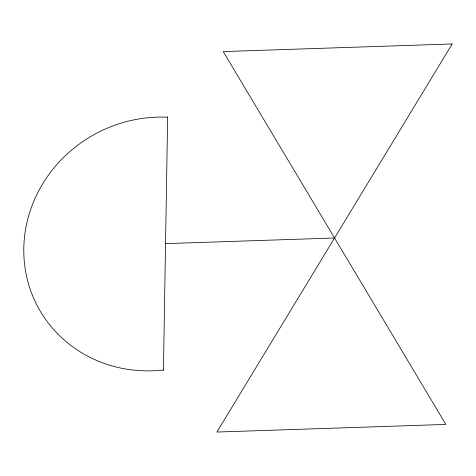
<?xml version="1.0" encoding="UTF-8"?>
<svg xmlns="http://www.w3.org/2000/svg" width="476" height="476" viewBox="0 0 476 476"><rect width="100%" height="100%" fill="white"/><g stroke="black" fill="none" stroke-linecap="round" stroke-linejoin="round"><path stroke-width="0.71" d="M163.441 370.447L167.653 116.799M165.547 243.623L334.557 238M163.446 370.007A132.643 125.033 -29.3 0 1 23.8 248.341A132.643 125.033 -29.3 0 1 167.647 117.239M452.2 43.953L216.907 432.047L445.887 424.425L223.226 51.575L452.2 43.953"/></g></svg>
